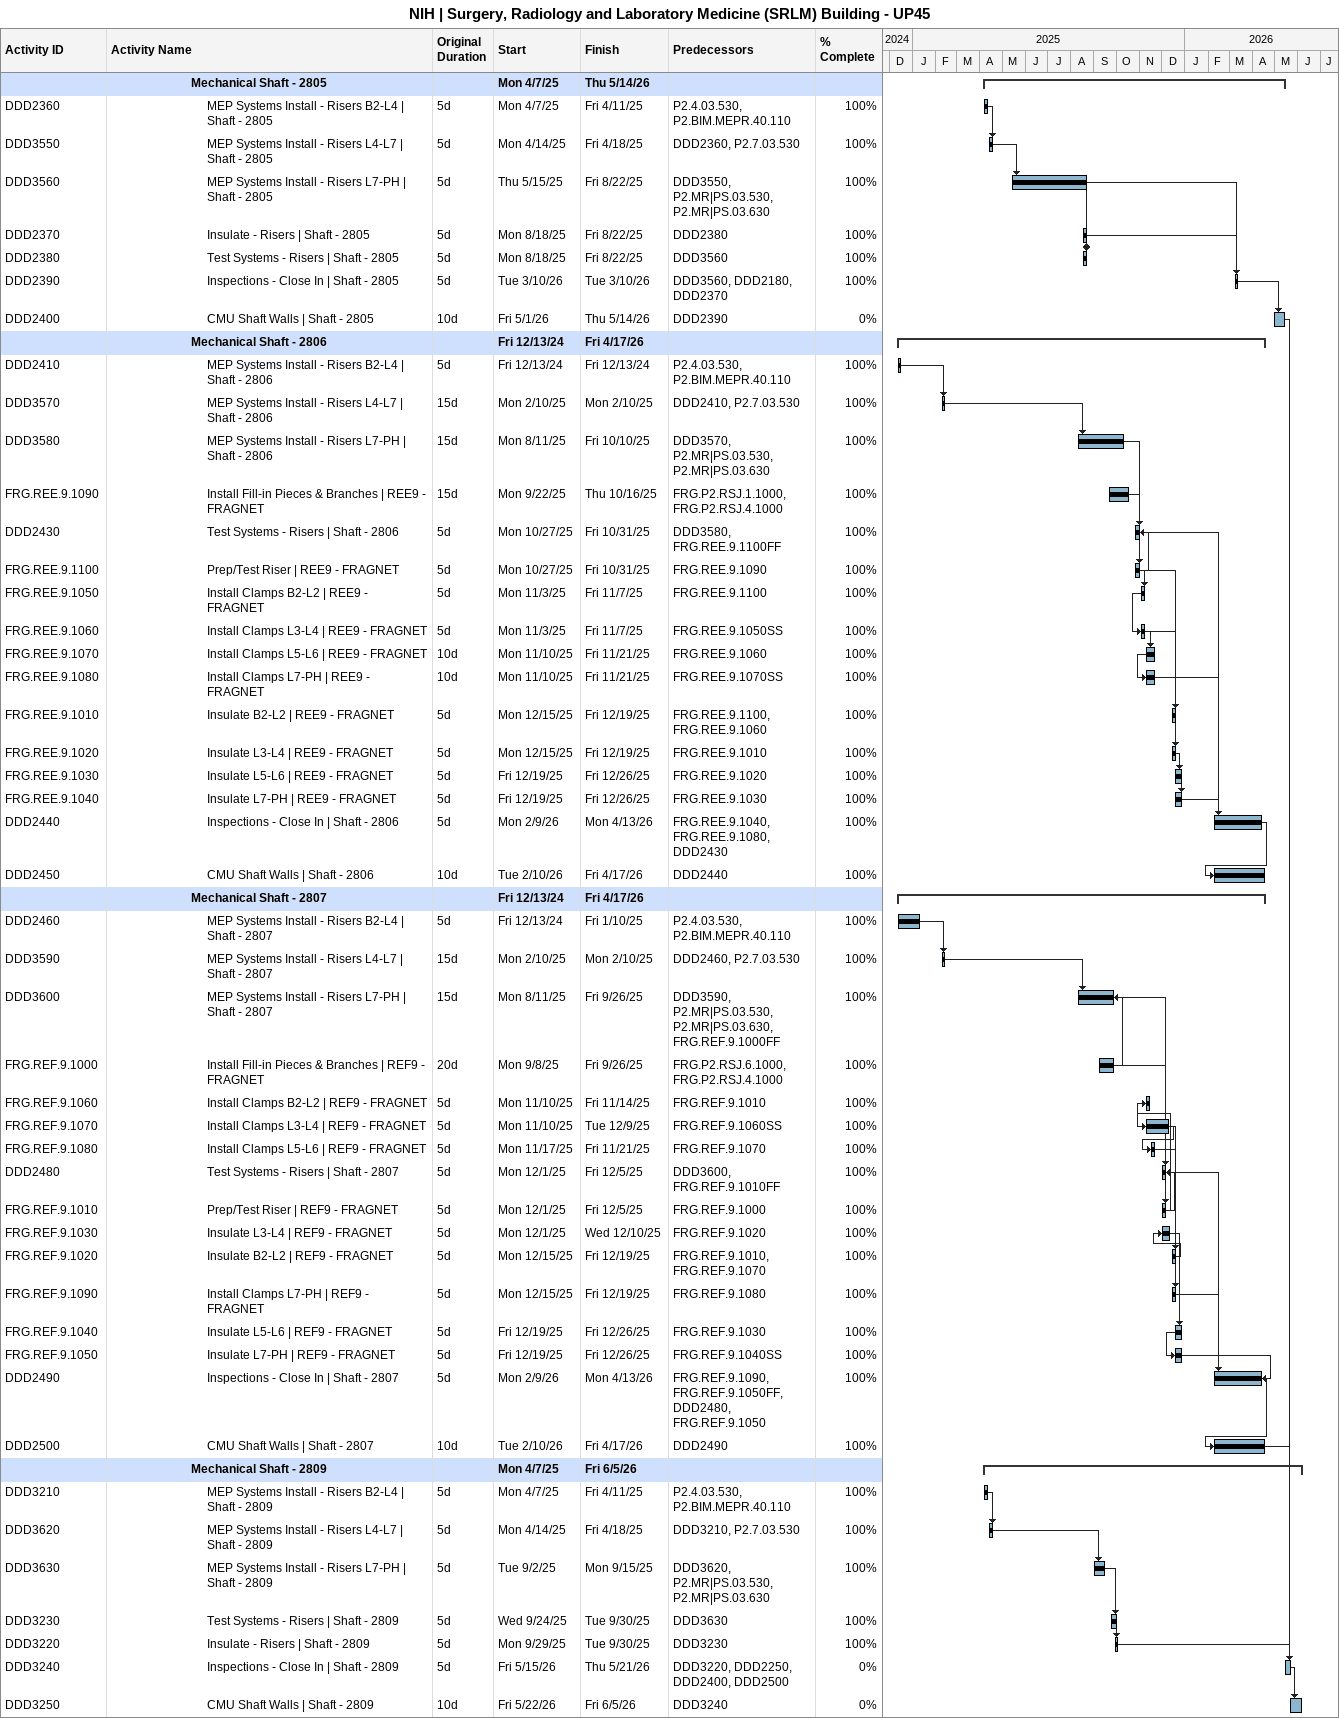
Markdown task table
NIH | Surgery, Radiology and Laboratory Medicine (SRLM) Building - UP45

| ID | Level | Task | Original duration | Start | Finish | Predecessors | % complete |
|---|---|---|---|---|---|---|---|
|  | 6 | **Mechanical Shaft - 2805** |  | 2025-04-07 | 2026-05-14 |  |  |
| DDD2360 | 7 | MEP Systems Install - Risers B2-L4 \| Shaft - 2805 | 5d | 2025-04-07 | 2025-04-11 | P2.4.03.530, P2.BIM.MEPR.40.110 | 100 |
| DDD3550 | 7 | MEP Systems Install - Risers L4-L7 \| Shaft - 2805 | 5d | 2025-04-14 | 2025-04-18 | DDD2360, P2.7.03.530 | 100 |
| DDD3560 | 7 | MEP Systems Install - Risers L7-PH \| Shaft - 2805 | 5d | 2025-05-15 | 2025-08-22 | DDD3550, P2.MR\|PS.03.530, P2.MR\|PS.03.630 | 100 |
| DDD2370 | 7 | Insulate - Risers \| Shaft - 2805 | 5d | 2025-08-18 | 2025-08-22 | DDD2380 | 100 |
| DDD2380 | 7 | Test Systems - Risers \| Shaft - 2805 | 5d | 2025-08-18 | 2025-08-22 | DDD3560 | 100 |
| DDD2390 | 7 | Inspections - Close In \| Shaft - 2805 | 5d | 2026-03-10 | 2026-03-10 | DDD3560, DDD2180, DDD2370 | 100 |
| DDD2400 | 7 | CMU Shaft Walls \| Shaft - 2805 | 10d | 2026-05-01 | 2026-05-14 | DDD2390 | 0 |
|  | 6 | **Mechanical Shaft - 2806** |  | 2024-12-13 | 2026-04-17 |  |  |
| DDD2410 | 7 | MEP Systems Install - Risers B2-L4 \| Shaft - 2806 | 5d | 2024-12-13 | 2024-12-13 | P2.4.03.530, P2.BIM.MEPR.40.110 | 100 |
| DDD3570 | 7 | MEP Systems Install - Risers L4-L7 \| Shaft - 2806 | 15d | 2025-02-10 | 2025-02-10 | DDD2410, P2.7.03.530 | 100 |
| DDD3580 | 7 | MEP Systems Install - Risers L7-PH \| Shaft - 2806 | 15d | 2025-08-11 | 2025-10-10 | DDD3570, P2.MR\|PS.03.530, P2.MR\|PS.03.630 | 100 |
| FRG.REE.9.1090 | 7 | Install Fill-in Pieces & Branches \| REE9 - FRAGNET | 15d | 2025-09-22 | 2025-10-16 | FRG.P2.RSJ.1.1000, FRG.P2.RSJ.4.1000 | 100 |
| DDD2430 | 7 | Test Systems - Risers \| Shaft - 2806 | 5d | 2025-10-27 | 2025-10-31 | DDD3580, FRG.REE.9.1100FF | 100 |
| FRG.REE.9.1100 | 7 | Prep/Test Riser \| REE9 - FRAGNET | 5d | 2025-10-27 | 2025-10-31 | FRG.REE.9.1090 | 100 |
| FRG.REE.9.1050 | 7 | Install Clamps B2-L2 \| REE9 - FRAGNET | 5d | 2025-11-03 | 2025-11-07 | FRG.REE.9.1100 | 100 |
| FRG.REE.9.1060 | 7 | Install Clamps L3-L4 \| REE9 - FRAGNET | 5d | 2025-11-03 | 2025-11-07 | FRG.REE.9.1050SS | 100 |
| FRG.REE.9.1070 | 7 | Install Clamps L5-L6 \| REE9 - FRAGNET | 10d | 2025-11-10 | 2025-11-21 | FRG.REE.9.1060 | 100 |
| FRG.REE.9.1080 | 7 | Install Clamps L7-PH \| REE9 - FRAGNET | 10d | 2025-11-10 | 2025-11-21 | FRG.REE.9.1070SS | 100 |
| FRG.REE.9.1010 | 7 | Insulate B2-L2 \| REE9 - FRAGNET | 5d | 2025-12-15 | 2025-12-19 | FRG.REE.9.1100, FRG.REE.9.1060 | 100 |
| FRG.REE.9.1020 | 7 | Insulate L3-L4 \| REE9 - FRAGNET | 5d | 2025-12-15 | 2025-12-19 | FRG.REE.9.1010 | 100 |
| FRG.REE.9.1030 | 7 | Insulate L5-L6 \| REE9 - FRAGNET | 5d | 2025-12-19 | 2025-12-26 | FRG.REE.9.1020 | 100 |
| FRG.REE.9.1040 | 7 | Insulate L7-PH \| REE9 - FRAGNET | 5d | 2025-12-19 | 2025-12-26 | FRG.REE.9.1030 | 100 |
| DDD2440 | 7 | Inspections - Close In \| Shaft - 2806 | 5d | 2026-02-09 | 2026-04-13 | FRG.REE.9.1040, FRG.REE.9.1080, DDD2430 | 100 |
| DDD2450 | 7 | CMU Shaft Walls \| Shaft - 2806 | 10d | 2026-02-10 | 2026-04-17 | DDD2440 | 100 |
|  | 6 | **Mechanical Shaft - 2807** |  | 2024-12-13 | 2026-04-17 |  |  |
| DDD2460 | 7 | MEP Systems Install - Risers B2-L4 \| Shaft - 2807 | 5d | 2024-12-13 | 2025-01-10 | P2.4.03.530, P2.BIM.MEPR.40.110 | 100 |
| DDD3590 | 7 | MEP Systems Install - Risers L4-L7 \| Shaft - 2807 | 15d | 2025-02-10 | 2025-02-10 | DDD2460, P2.7.03.530 | 100 |
| DDD3600 | 7 | MEP Systems Install - Risers L7-PH \| Shaft - 2807 | 15d | 2025-08-11 | 2025-09-26 | DDD3590, P2.MR\|PS.03.530, P2.MR\|PS.03.630, FRG.REF.9.1000FF | 100 |
| FRG.REF.9.1000 | 7 | Install Fill-in Pieces & Branches \| REF9 - FRAGNET | 20d | 2025-09-08 | 2025-09-26 | FRG.P2.RSJ.6.1000, FRG.P2.RSJ.4.1000 | 100 |
| FRG.REF.9.1060 | 7 | Install Clamps B2-L2 \| REF9 - FRAGNET | 5d | 2025-11-10 | 2025-11-14 | FRG.REF.9.1010 | 100 |
| FRG.REF.9.1070 | 7 | Install Clamps L3-L4 \| REF9 - FRAGNET | 5d | 2025-11-10 | 2025-12-09 | FRG.REF.9.1060SS | 100 |
| FRG.REF.9.1080 | 7 | Install Clamps L5-L6 \| REF9 - FRAGNET | 5d | 2025-11-17 | 2025-11-21 | FRG.REF.9.1070 | 100 |
| DDD2480 | 7 | Test Systems - Risers \| Shaft - 2807 | 5d | 2025-12-01 | 2025-12-05 | DDD3600, FRG.REF.9.1010FF | 100 |
| FRG.REF.9.1010 | 7 | Prep/Test Riser \| REF9 - FRAGNET | 5d | 2025-12-01 | 2025-12-05 | FRG.REF.9.1000 | 100 |
| FRG.REF.9.1030 | 7 | Insulate L3-L4 \| REF9 - FRAGNET | 5d | 2025-12-01 | 2025-12-10 | FRG.REF.9.1020 | 100 |
| FRG.REF.9.1020 | 7 | Insulate B2-L2 \| REF9 - FRAGNET | 5d | 2025-12-15 | 2025-12-19 | FRG.REF.9.1010, FRG.REF.9.1070 | 100 |
| FRG.REF.9.1090 | 7 | Install Clamps L7-PH \| REF9 - FRAGNET | 5d | 2025-12-15 | 2025-12-19 | FRG.REF.9.1080 | 100 |
| FRG.REF.9.1040 | 7 | Insulate L5-L6 \| REF9 - FRAGNET | 5d | 2025-12-19 | 2025-12-26 | FRG.REF.9.1030 | 100 |
| FRG.REF.9.1050 | 7 | Insulate L7-PH \| REF9 - FRAGNET | 5d | 2025-12-19 | 2025-12-26 | FRG.REF.9.1040SS | 100 |
| DDD2490 | 7 | Inspections - Close In \| Shaft - 2807 | 5d | 2026-02-09 | 2026-04-13 | FRG.REF.9.1090, FRG.REF.9.1050FF, DDD2480, FRG.REF.9.1050 | 100 |
| DDD2500 | 7 | CMU Shaft Walls \| Shaft - 2807 | 10d | 2026-02-10 | 2026-04-17 | DDD2490 | 100 |
|  | 6 | **Mechanical Shaft - 2809** |  | 2025-04-07 | 2026-06-05 |  |  |
| DDD3210 | 7 | MEP Systems Install - Risers B2-L4 \| Shaft - 2809 | 5d | 2025-04-07 | 2025-04-11 | P2.4.03.530, P2.BIM.MEPR.40.110 | 100 |
| DDD3620 | 7 | MEP Systems Install - Risers L4-L7 \| Shaft - 2809 | 5d | 2025-04-14 | 2025-04-18 | DDD3210, P2.7.03.530 | 100 |
| DDD3630 | 7 | MEP Systems Install - Risers L7-PH \| Shaft - 2809 | 5d | 2025-09-02 | 2025-09-15 | DDD3620, P2.MR\|PS.03.530, P2.MR\|PS.03.630 | 100 |
| DDD3230 | 7 | Test Systems - Risers \| Shaft - 2809 | 5d | 2025-09-24 | 2025-09-30 | DDD3630 | 100 |
| DDD3220 | 7 | Insulate - Risers \| Shaft - 2809 | 5d | 2025-09-29 | 2025-09-30 | DDD3230 | 100 |
| DDD3240 | 7 | Inspections - Close In \| Shaft - 2809 | 5d | 2026-05-15 | 2026-05-21 | DDD3220, DDD2250, DDD2400, DDD2500 | 0 |
| DDD3250 | 7 | CMU Shaft Walls \| Shaft - 2809 | 10d | 2026-05-22 | 2026-06-05 | DDD3240 | 0 |
